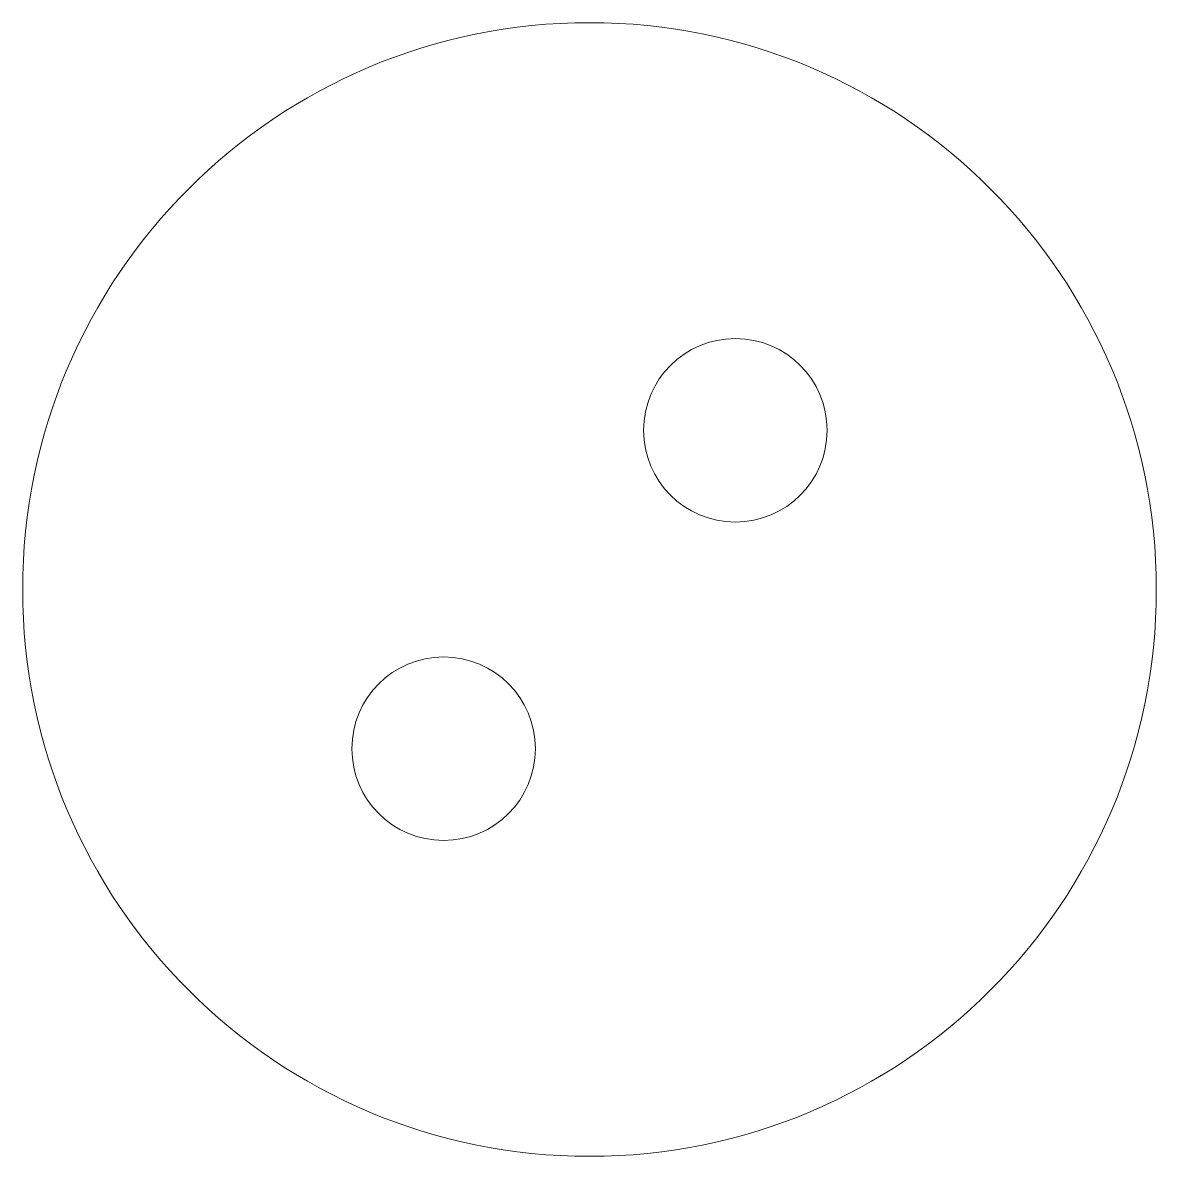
# Model space of a CAD drawing. Header units: millimetres. Extents: x 0 to 21, y 0 to 21.
import ezdxf

# ---------------------------------------------------------------- set-up
doc = ezdxf.new("R2010")
doc.units = ezdxf.units.MM

msp = doc.modelspace()

# ---------------------------------------------------------------- linework, layer by layer
at = {"color": 7, "linetype": 'Continuous', "lineweight": 15}
for centre, radius in [((10.5, 10.5), 10.5), ((13.202, 13.449), 1.7), ((7.798, 7.551), 1.7)]:
    msp.add_circle(centre, radius, dxfattribs=at)

doc.saveas('drawing.dxf')
